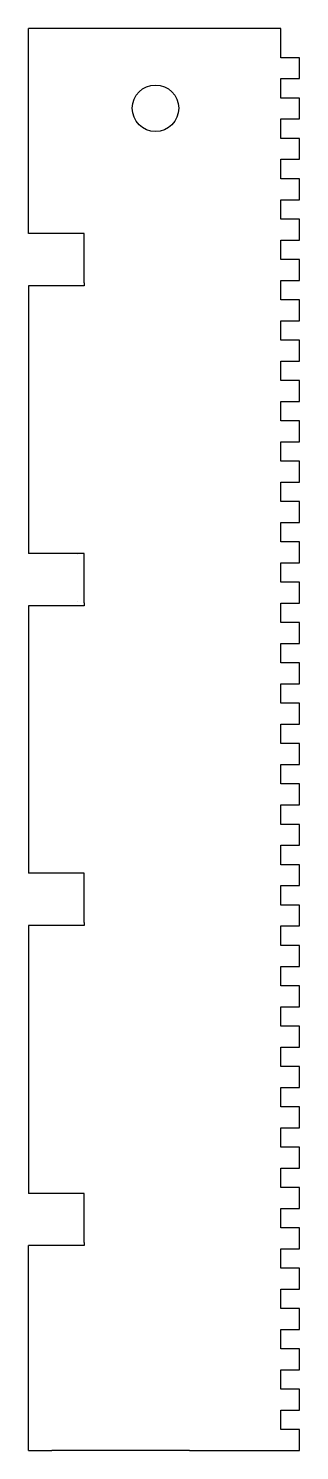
# Model space of a CAD drawing. Header units: inches. Extents: x 103 to 196, y 222 to 711.
import ezdxf

# ---------------------------------------------------------------- set-up
doc = ezdxf.new("R2010")
doc.units = ezdxf.units.IN
doc.header["$MEASUREMENT"] = 0
doc.layers.add('SIDE_outsideCutPath', color=7, linetype='Continuous')

msp = doc.modelspace()

# ---------------------------------------------------------------- linework, layer by layer
for p, q in [((102.59, 640.65), (102.59, 711.15)), ((183.63, 711.15), (110.63, 711.15)), ((189.48, 707.78), (189.48, 711.12)), ((189.48, 701.1), (189.48, 707.78)), ((195.88, 701.1), (189.48, 701.1)), ((195.88, 693.9), (195.88, 701.1)), ((189.48, 687.23), (189.48, 693.9)), ((189.48, 693.9), (195.88, 693.9)), ((195.88, 687.23), (189.48, 687.23)), ((195.88, 680.03), (195.88, 687.23)), ((189.48, 673.35), (189.48, 680.03)), ((189.48, 680.03), (195.88, 680.03)), ((195.88, 673.35), (189.48, 673.35)), ((195.88, 666.15), (195.88, 673.35)), ((189.48, 659.48), (189.48, 666.15)), ((189.48, 666.15), (195.88, 666.15)), ((195.88, 659.48), (189.48, 659.48)), ((195.88, 652.27), (195.88, 659.48)), ((189.48, 645.6), (189.48, 652.27)), ((189.48, 652.27), (195.88, 652.27)), ((195.88, 645.6), (189.48, 645.6)), ((195.88, 638.4), (195.88, 645.6)), ((121.81, 640.65), (102.59, 640.65)), ((121.81, 639.65), (121.81, 640.65)), ((121.81, 639.65), (121.81, 639.65)), ((121.81, 623.68), (121.81, 639.65)), ((189.48, 631.72), (189.48, 638.4)), ((189.48, 638.4), (195.88, 638.4)), ((195.88, 631.72), (189.48, 631.72)), ((195.88, 624.52), (195.88, 631.72)), ((115.8, 622.68), (102.59, 622.68)), ((102.59, 622.68), (102.59, 530.6)), ((121.81, 622.68), (115.8, 622.68)), ((121.81, 623.68), (121.81, 623.68)), ((121.81, 623.68), (121.81, 623.68)), ((121.81, 623.68), (121.81, 622.68)), ((189.48, 617.85), (189.48, 624.52)), ((189.48, 624.52), (195.88, 624.52)), ((195.88, 617.85), (189.48, 617.85)), ((195.88, 610.65), (195.88, 617.85)), ((189.48, 603.97), (189.48, 610.65)), ((189.48, 610.65), (195.88, 610.65)), ((195.88, 603.97), (189.48, 603.97)), ((195.88, 596.77), (195.88, 603.97)), ((189.48, 590.1), (189.48, 596.77)), ((189.48, 596.77), (195.88, 596.77)), ((195.88, 590.1), (189.48, 590.1)), ((195.88, 582.89), (195.88, 590.1)), ((189.48, 576.22), (189.48, 582.89)), ((189.48, 582.89), (195.88, 582.89)), ((195.88, 576.22), (189.48, 576.22)), ((195.88, 569.02), (195.88, 576.22)), ((189.48, 562.34), (189.48, 569.02)), ((189.48, 569.02), (195.88, 569.02)), ((195.88, 562.34), (189.48, 562.34)), ((195.88, 555.14), (195.88, 562.34)), ((189.48, 548.47), (189.48, 555.14)), ((189.48, 555.14), (195.88, 555.14)), ((195.88, 548.47), (189.48, 548.47)), ((195.88, 541.27), (195.88, 548.47)), ((189.48, 534.59), (189.48, 541.27)), ((189.48, 541.27), (195.88, 541.27)), ((195.88, 534.59), (189.48, 534.59)), ((195.88, 527.39), (195.88, 534.59)), ((121.81, 530.6), (102.59, 530.6)), ((119.35, 530.21), (119.35, 530.21)), ((121.81, 529.6), (121.81, 530.6)), ((121.81, 513.63), (121.81, 529.6)), ((189.48, 520.72), (189.48, 527.39)), ((189.48, 527.39), (195.88, 527.39)), ((195.88, 520.72), (189.48, 520.72)), ((195.88, 513.51), (195.88, 520.72)), ((119.35, 514.25), (119.35, 514.25)), ((119.35, 514.25), (119.35, 514.25)), ((121.81, 513.63), (121.81, 512.63)), ((189.48, 506.84), (189.48, 513.51)), ((189.48, 513.51), (195.88, 513.51)), ((115.8, 512.63), (102.59, 512.63)), ((102.59, 512.63), (102.59, 420.63)), ((121.81, 512.63), (115.8, 512.63)), ((195.88, 506.84), (189.48, 506.84)), ((195.88, 499.64), (195.88, 506.84)), ((189.48, 492.96), (189.48, 499.64)), ((189.48, 499.64), (195.88, 499.64)), ((195.88, 492.96), (189.48, 492.96)), ((195.88, 485.76), (195.88, 492.96)), ((189.48, 479.09), (189.48, 485.76)), ((189.48, 485.76), (195.88, 485.76)), ((195.88, 479.09), (189.48, 479.09)), ((195.88, 471.89), (195.88, 479.09)), ((189.48, 465.21), (189.48, 471.89)), ((189.48, 471.89), (195.88, 471.89)), ((195.88, 465.21), (189.48, 465.21)), ((195.88, 458.01), (195.88, 465.21)), ((189.48, 451.34), (189.48, 458.01)), ((189.48, 458.01), (195.88, 458.01)), ((195.88, 451.34), (189.48, 451.34)), ((195.88, 444.14), (195.88, 451.34)), ((189.48, 437.46), (189.48, 444.14)), ((189.48, 444.14), (195.88, 444.14)), ((195.88, 437.46), (189.48, 437.46)), ((195.88, 430.26), (195.88, 437.46)), ((189.48, 423.58), (189.48, 430.26)), ((189.48, 430.26), (195.88, 430.26)), ((121.81, 420.63), (102.59, 420.63)), ((121.81, 419.63), (121.81, 420.63)), ((195.88, 423.58), (189.48, 423.58)), ((195.88, 416.38), (195.88, 423.58)), ((121.81, 419.63), (121.81, 419.63)), ((121.81, 403.66), (121.81, 419.63)), ((189.48, 409.71), (189.48, 416.38)), ((189.48, 416.38), (195.88, 416.38)), ((195.88, 409.71), (189.48, 409.71)), ((195.88, 402.51), (195.88, 409.71)), ((115.8, 402.66), (102.59, 402.66)), ((102.59, 402.66), (102.59, 310.57)), ((121.81, 402.66), (115.8, 402.66)), ((121.81, 403.66), (121.81, 403.66)), ((121.81, 403.66), (121.81, 403.66)), ((121.81, 403.66), (121.81, 402.66)), ((189.48, 395.83), (189.48, 402.51)), ((189.48, 402.51), (195.88, 402.51)), ((195.88, 395.83), (189.48, 395.83)), ((195.88, 388.63), (195.88, 395.83)), ((189.48, 381.96), (189.48, 388.63)), ((189.48, 388.63), (195.88, 388.63)), ((195.88, 381.96), (189.48, 381.96)), ((195.88, 374.76), (195.88, 381.96)), ((189.48, 368.08), (189.48, 374.76)), ((189.48, 374.76), (195.88, 374.76)), ((195.87, 368.08), (189.48, 368.08)), ((195.87, 360.88), (195.87, 368.08)), ((189.47, 354.2), (189.47, 360.88)), ((189.47, 360.88), (195.87, 360.88)), ((195.87, 354.2), (189.47, 354.2)), ((195.87, 347), (195.87, 354.2)), ((189.47, 340.33), (189.47, 347)), ((189.47, 347), (195.87, 347)), ((195.87, 340.33), (189.47, 340.33)), ((195.87, 333.13), (195.87, 340.33)), ((189.47, 326.45), (189.47, 333.13)), ((189.47, 333.13), (195.87, 333.13)), ((195.87, 326.45), (189.47, 326.45)), ((195.87, 319.25), (195.87, 326.45)), ((189.47, 312.58), (189.47, 319.25)), ((189.47, 319.25), (195.87, 319.25)), ((121.81, 310.57), (102.59, 310.57)), ((121.81, 309.57), (121.81, 310.57)), ((121.81, 309.57), (121.81, 309.57)), ((121.81, 293.61), (121.81, 309.57)), ((195.87, 312.58), (189.47, 312.58)), ((195.87, 305.38), (195.87, 312.58)), ((189.47, 298.7), (189.47, 305.38)), ((189.47, 305.38), (195.87, 305.38)), ((195.87, 298.7), (189.47, 298.7)), ((195.87, 291.5), (195.87, 298.7)), ((121.81, 293.61), (121.81, 293.61)), ((121.81, 293.61), (121.81, 293.61)), ((121.81, 293.61), (121.81, 292.61)), ((115.8, 292.61), (102.59, 292.61)), ((102.59, 222.15), (102.59, 292.61)), ((121.81, 292.61), (115.8, 292.61)), ((189.47, 284.82), (189.47, 291.5)), ((189.47, 291.5), (195.87, 291.5)), ((195.87, 284.82), (189.47, 284.82)), ((195.87, 277.62), (195.87, 284.82)), ((189.47, 270.95), (189.47, 277.62)), ((189.47, 277.62), (195.87, 277.62)), ((195.87, 270.95), (189.47, 270.95)), ((195.87, 263.75), (195.87, 270.95)), ((189.47, 257.07), (189.47, 263.75)), ((189.47, 263.75), (195.87, 263.75)), ((195.87, 257.07), (189.47, 257.07)), ((195.87, 249.87), (195.87, 257.07)), ((189.47, 243.2), (189.47, 249.87)), ((189.47, 249.87), (195.87, 249.87)), ((195.87, 243.2), (189.47, 243.2)), ((195.87, 236), (195.87, 243.2)), ((189.47, 229.32), (189.47, 236)), ((189.47, 236), (195.87, 236)), ((195.87, 229.32), (189.47, 229.32)), ((195.87, 222.12), (195.87, 229.32)), ((158.02, 222.12), (110.63, 222.15)), ((158.02, 222.12), (189.47, 222.12)), ((189.47, 222.12), (195.87, 222.12))]:
    msp.add_line(p, q)
msp.add_circle((146.31, 683.7), 8)
at = {"layer": 'SIDE_outsideCutPath'}
for p, q in [((110.63, 711.15), (102.59, 711.15)), ((189.48, 711.15), (183.63, 711.15)), ((102.59, 222.15), (110.63, 222.15))]:
    msp.add_line(p, q, dxfattribs=at)

doc.saveas('drawing.dxf')
